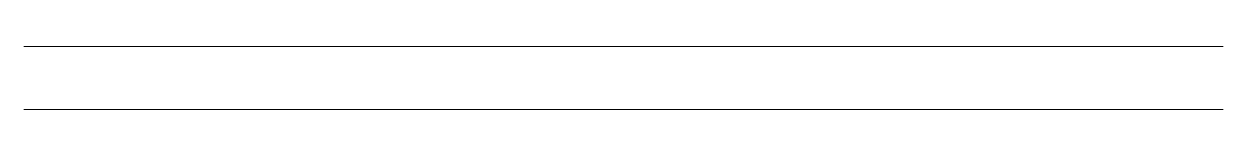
# Model space of a CAD drawing. Units: millimetres on the paper. Extents: x 10 to 200, y 50 to 60.
import ezdxf

# ---------------------------------------------------------------- set-up
doc = ezdxf.new("R2010")
doc.units = ezdxf.units.MM
doc.layers.add('枠', color=7, linetype='Continuous', lineweight=13)

msp = doc.modelspace()

# ---------------------------------------------------------------- linework, layer by layer
at = {"layer": '枠'}
for p, q in [((10, 60), (200, 60)), ((10, 50), (200, 50))]:
    msp.add_line(p, q, dxfattribs=at)

doc.saveas('drawing.dxf')
